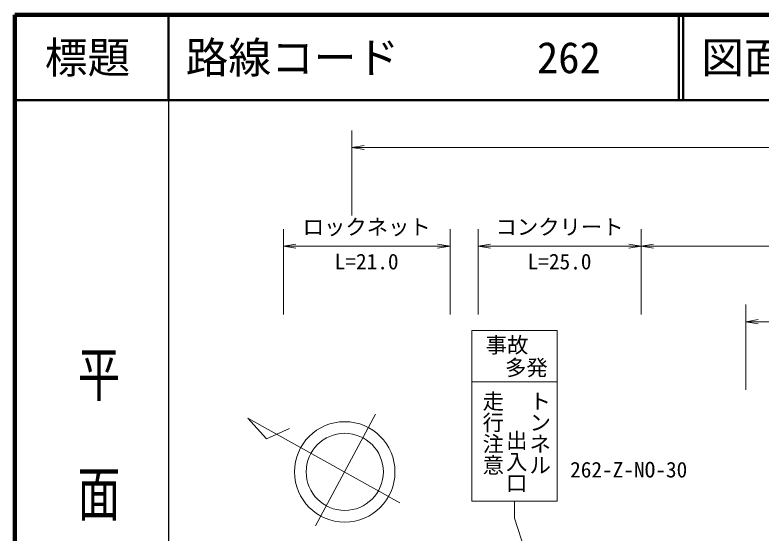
# Model space of a CAD drawing. Units: millimetres, scale not verified. Extents: x 40000 to 680000, y 20000 to 380000.
# Drawn here: x 40000 to 127391, y 319263 to 380000 of the extents above; entities that cross this region are included whole.
import ezdxf
from ezdxf.enums import TextEntityAlignment as Align

# ---------------------------------------------------------------- set-up
doc = ezdxf.new("R2010")
doc.units = ezdxf.units.MM
doc.header["$LTSCALE"] = 1000
for name, color, linetype, lineweight in [('M-BGD', 7, 'Continuous', 13), ('M-BMK-SRVR', 3, 'Continuous', 13), ('M-STR-STR3', 7, 'Continuous', 13), ('M-STR-STRC', 7, 'Continuous', 13), ('M-TTL', 2, 'Continuous', 140), ('M-TTL-BAND', 7, 'Continuous', 25), ('M-TTL-LINE', 7, 'Continuous', 50)]:
    doc.layers.add(name, color=color, linetype=linetype, lineweight=lineweight)
doc.layers.add('M-TTL-TXT', color=7, linetype='Continuous')
doc.styles.add('@ＭＳ ゴシック', font='')
doc.styles.add('ＭＳ ゴシック', font='')
doc.styles.get('@ＭＳ ゴシック').set_extended_font_data('@MS Gothic')
doc.styles.get('ＭＳ ゴシック').set_extended_font_data('MS Gothic')

# ---------------------------------------------------------------- blocks, each defined once
blk = doc.blocks.new('open_arrow')
at = {"color": 0, "linetype": 'Continuous', "lineweight": -2}
blk.add_lwpolyline([(7.5, 1.25), (0, 0), (7.5, -1.25)], dxfattribs=at)

msp = doc.modelspace()

# ---------------------------------------------------------------- linework, layer by layer
at = {"layer": 'M-BGD'}
msp.add_line((67276, 332746), (69482, 330301), dxfattribs=at)
at = {"layer": 'M-BMK-SRVR'}
for p, q in [((75199, 320130), (82218, 333209)), ((85090, 322799), (67276, 332746)), ((69482, 330301), (72178, 331523))]:
    msp.add_line(p, q, dxfattribs=at)
for radius in [5885, 4520]:
    msp.add_circle((78629, 326437), radius, dxfattribs=at)
at = {"layer": 'M-STR-STR3'}
for p, q in [((79460, 356469), (79460, 366469)), ((244186, 364469), (79460, 364469)), ((71444, 344886), (71444, 354886)), ((90958, 344886), (90958, 354886)), ((94237, 344886), (94237, 354886)), ((113355, 344886), (113355, 354886)), ((90958, 352886), (71444, 352886)), ((113355, 352886), (94237, 352886)), ((195105, 352886), (113355, 352886)), ((125606, 336040), (125606, 346040)), ((191093, 344040), (125606, 344040))]:
    msp.add_line(p, q, dxfattribs=at)
at = {"layer": 'M-STR-STRC'}
for p, q in [((103528, 342999), (93528, 342999)), ((93528, 336999), (93528, 342999)), ((103528, 336999), (103528, 342999)), ((93528, 322999), (93528, 336999)), ((103528, 336999), (93528, 336999)), ((103528, 322999), (103528, 336999)), ((103528, 322999), (93528, 322999)), ((98528, 320999), (98528, 322999)), ((110076, 285419), (98528, 320999))]:
    msp.add_line(p, q, dxfattribs=at)
at = {"layer": 'M-TTL'}
for p, q in [((40000, 380000), (40000, 20000)), ((680000, 380000), (40000, 380000))]:
    msp.add_line(p, q, dxfattribs=at)
at = {"layer": 'M-TTL-BAND'}
msp.add_line((58000, 370000), (58000, 20000), dxfattribs=at)
at = {"layer": 'M-TTL-LINE'}
for p, q in [((58000, 380000), (58000, 370000)), ((117750, 380000), (117750, 370000)), ((118250, 380000), (118250, 370000)), ((40000, 370000), (680000, 370000))]:
    msp.add_line(p, q, dxfattribs=at)

# ---------------------------------------------------------------- block references
at = {"layer": 'M-STR-STR3', "xscale": 193, "yscale": 193}
for p in [(79460, 364469), (71444, 352886), (94237, 352886), (113355, 352886), (125606, 344040)]:
    msp.add_blockref('open_arrow', p, dxfattribs=at)
at = {"layer": 'M-STR-STR3', "xscale": 193, "yscale": 193, "rotation": 180}
for p in [(90958, 352886), (113355, 352886)]:
    msp.add_blockref('open_arrow', p, dxfattribs=at)

# ---------------------------------------------------------------- texts
at = {"layer": 'M-STR-STR3', "style": 'ＭＳ ゴシック'}
for s, p in [('ロックネット', (73701, 353682)), ('コンクリート', (96296, 353682)), ('L=21.0', (77451, 349623)), ('L=25.0', (100046, 349623))]:
    msp.add_text(s, height=1833, dxfattribs=at).set_placement(p, align=Align.BOTTOM_LEFT)
at = {"layer": 'M-STR-STRC', "style": 'ＭＳ ゴシック'}
for s, p in [('事故', (95133, 341314)), ('多発', (97398, 338649))]:
    msp.add_text(s, height=1833, dxfattribs=at).set_placement(p, align=Align.MIDDLE_LEFT)
at = {"layer": 'M-STR-STRC', "style": '@ＭＳ ゴシック'}
for s, p in [('走行注意', (94528, 335999)), ('トンネル', (100028, 335999)), ('出入口', (97278, 331399))]:
    msp.add_text(s, height=1833, rotation=270, dxfattribs=at).set_placement(p, align=Align.BOTTOM_LEFT)
at = {"layer": 'M-STR-STRC', "style": 'ＭＳ ゴシック'}
msp.add_text('262-Z-NO-30', height=1833, dxfattribs=at).set_placement((105028, 325229), align=Align.BOTTOM_LEFT)
at = {"layer": 'M-TTL-BAND', "style": '@ＭＳ ゴシック', "width": 1.4}
msp.add_text('平  面  図', height=3666, rotation=270, dxfattribs=at).set_placement((49777, 306475), align=Align.MIDDLE_RIGHT)
at = {"layer": 'M-TTL-TXT', "style": 'ＭＳ ゴシック'}
msp.add_text('標題', height=3666, dxfattribs=at).set_placement((48500, 375000), align=Align.MIDDLE_CENTER)
for s, p in [('路線コード', (60000, 375000)), ('262', (101142, 375000)), ('図面コード', (120380, 375000))]:
    msp.add_text(s, height=3666, dxfattribs=at).set_placement(p, align=Align.MIDDLE_LEFT)

doc.saveas('drawing.dxf')
